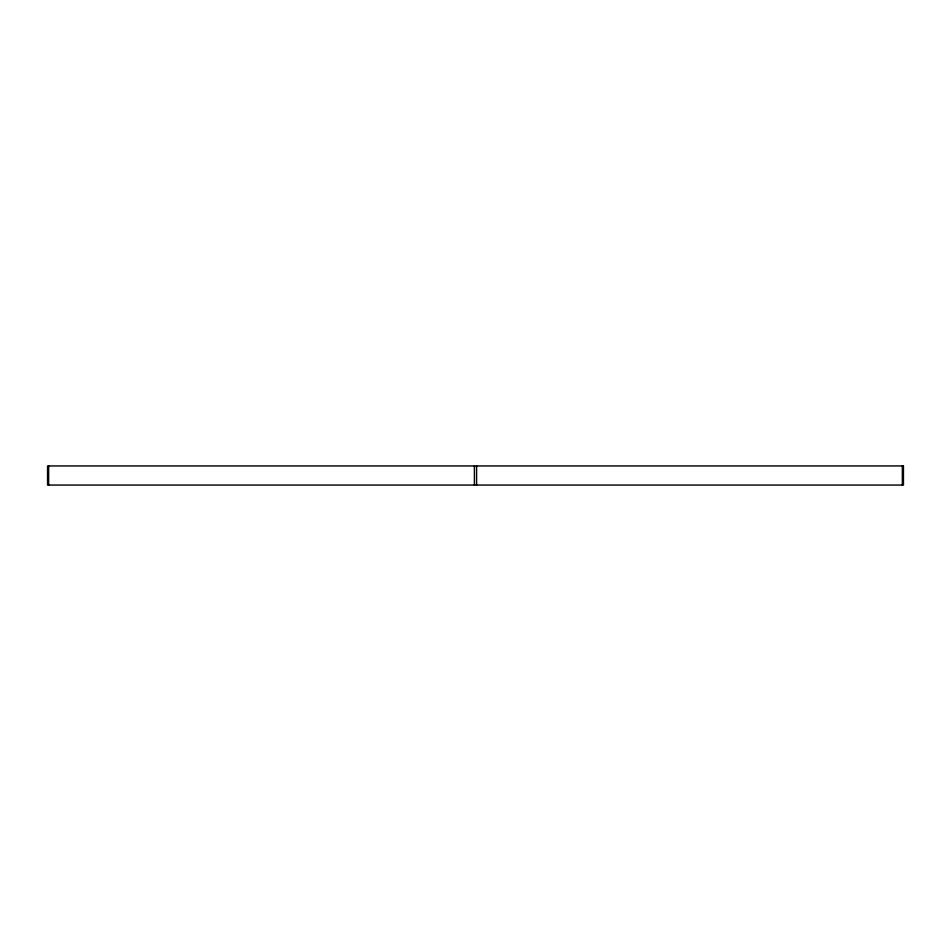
<?xml version="1.0" encoding="UTF-8"?>
<svg xmlns="http://www.w3.org/2000/svg" width="951" height="951" viewBox="0 0 951 951"><rect width="100%" height="100%" fill="white"/><g stroke="black" fill="none" stroke-linecap="round" stroke-linejoin="round"><path stroke-width="1.43" d="M902.356 465.942L902.356 485.058M476.594 465.942L476.594 485.058M474.406 465.942L474.406 485.058M48.644 465.942L48.644 485.058M903.45 465.942L47.55 465.942L47.55 485.058L903.45 485.058L903.45 465.942"/></g></svg>
